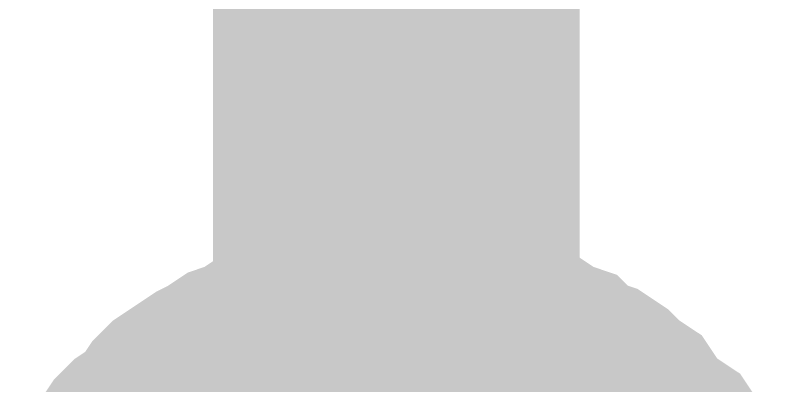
# Model space of a CAD drawing. Header units: inches. Extents: x 0 to 841, y 0 to 594.
# Drawn here: x 309.229 to 310.797, y 248.067 to 248.824 of the extents above; entities that cross this region are included whole.
import ezdxf

# ---------------------------------------------------------------- set-up
doc = ezdxf.new("R2010")
doc.units = ezdxf.units.IN
doc.layers.add('Sheet', color=255, linetype='Continuous')

msp = doc.modelspace()

# ---------------------------------------------------------------- linework, layer by layer
at = {"layer": 'Sheet'}
for points in [[(310.0076, 252.4972, 0.7493, 0.7493, 0), (310.0076, 247.5, 0.7493, 0.7493, 0)], [(309.3788, 247.9155, 0.2997, 0.2997, 0), (309.4012, 247.9492, 0.2997, 0.2997, 0), (309.4237, 247.9829, 0.2997, 0.2997, 0), (309.4461, 248.0053, 0.2997, 0.2997, 0), (309.4798, 248.0278, 0.2997, 0.2997, 0), (309.5023, 248.0615, 0.2997, 0.2997, 0), (309.5247, 248.0839, 0.2997, 0.2997, 0), (309.5584, 248.1064, 0.2997, 0.2997, 0), (309.5921, 248.1289, 0.2997, 0.2997, 0), (309.6146, 248.1401, 0.2997, 0.2997, 0), (309.6483, 248.1625, 0.2997, 0.2997, 0), (309.6819, 248.1738, 0.2997, 0.2997, 0), (309.7156, 248.1962, 0.2997, 0.2997, 0), (309.7493, 248.2075, 0.2997, 0.2997, 0), (309.783, 248.2187, 0.2997, 0.2997, 0), (309.8167, 248.2299, 0.2997, 0.2997, 0), (309.8504, 248.2412, 0.2997, 0.2997, 0), (309.8953, 248.2412, 0.2997, 0.2997, 0), (309.929, 248.2524, 0.2997, 0.2997, 0), (309.9739, 248.2524, 0.2997, 0.2997, 0), (310.0076, 248.2524, 0.2997, 0.2997, 0)], [(309.3788, 247.9155, 0.2997, 0.2997, 0), (309.4012, 247.9492, 0.2997, 0.2997, 0), (309.4237, 247.9829, 0.2997, 0.2997, 0), (309.4461, 248.0053, 0.2997, 0.2997, 0), (309.4798, 248.0278, 0.2997, 0.2997, 0), (309.5023, 248.0615, 0.2997, 0.2997, 0), (309.5247, 248.0839, 0.2997, 0.2997, 0), (309.5584, 248.1064, 0.2997, 0.2997, 0), (309.5921, 248.1289, 0.2997, 0.2997, 0), (309.6146, 248.1401, 0.2997, 0.2997, 0), (309.6483, 248.1625, 0.2997, 0.2997, 0), (309.6819, 248.1738, 0.2997, 0.2997, 0), (309.7156, 248.1962, 0.2997, 0.2997, 0), (309.7493, 248.2075, 0.2997, 0.2997, 0), (309.783, 248.2187, 0.2997, 0.2997, 0), (309.8167, 248.2299, 0.2997, 0.2997, 0), (309.8504, 248.2412, 0.2997, 0.2997, 0), (309.8953, 248.2412, 0.2997, 0.2997, 0), (309.929, 248.2524, 0.2997, 0.2997, 0), (309.9739, 248.2524, 0.2997, 0.2997, 0), (310.0076, 248.2524, 0.2997, 0.2997, 0)], [(310.0076, 248.2524, 0.2997, 0.2997, 0), (310.0076, 248.2524, 0.2997, 0.2997, 0)], [(310.0076, 248.2524, 0.2997, 0.2997, 0), (310.0525, 248.2524, 0.2997, 0.2997, 0), (310.0862, 248.2524, 0.2997, 0.2997, 0), (310.1199, 248.2412, 0.2997, 0.2997, 0), (310.1648, 248.2412, 0.2997, 0.2997, 0), (310.1985, 248.2299, 0.2997, 0.2997, 0), (310.2322, 248.2187, 0.2997, 0.2997, 0), (310.2771, 248.2075, 0.2997, 0.2997, 0), (310.3108, 248.1962, 0.2997, 0.2997, 0), (310.3445, 248.1738, 0.2997, 0.2997, 0), (310.3781, 248.1625, 0.2997, 0.2997, 0), (310.4006, 248.1401, 0.2997, 0.2997, 0), (310.4343, 248.1289, 0.2997, 0.2997, 0), (310.468, 248.1064, 0.2997, 0.2997, 0), (310.4904, 248.0839, 0.2997, 0.2997, 0), (310.5241, 248.0615, 0.2997, 0.2997, 0), (310.5466, 248.0278, 0.2997, 0.2997, 0), (310.569, 248.0053, 0.2997, 0.2997, 0), (310.6027, 247.9829, 0.2997, 0.2997, 0), (310.6252, 247.9492, 0.2997, 0.2997, 0), (310.6476, 247.9155, 0.2997, 0.2997, 0)], [(310.0076, 248.2524, 0.2997, 0.2997, 0), (310.0076, 248.2524, 0.2997, 0.2997, 0)], [(310.0076, 248.2524, 0.2997, 0.2997, 0), (310.0525, 248.2524, 0.2997, 0.2997, 0), (310.0862, 248.2524, 0.2997, 0.2997, 0), (310.1199, 248.2412, 0.2997, 0.2997, 0), (310.1648, 248.2412, 0.2997, 0.2997, 0), (310.1985, 248.2299, 0.2997, 0.2997, 0), (310.2322, 248.2187, 0.2997, 0.2997, 0), (310.2771, 248.2075, 0.2997, 0.2997, 0), (310.3108, 248.1962, 0.2997, 0.2997, 0), (310.3445, 248.1738, 0.2997, 0.2997, 0), (310.3781, 248.1625, 0.2997, 0.2997, 0), (310.4006, 248.1401, 0.2997, 0.2997, 0), (310.4343, 248.1289, 0.2997, 0.2997, 0), (310.468, 248.1064, 0.2997, 0.2997, 0), (310.4904, 248.0839, 0.2997, 0.2997, 0), (310.5241, 248.0615, 0.2997, 0.2997, 0), (310.5466, 248.0278, 0.2997, 0.2997, 0), (310.569, 248.0053, 0.2997, 0.2997, 0), (310.6027, 247.9829, 0.2997, 0.2997, 0), (310.6252, 247.9492, 0.2997, 0.2997, 0), (310.6476, 247.9155, 0.2997, 0.2997, 0)], [(309.4461, 248.0053, 0.0991, 0.0991, 0), (309.4798, 248.0278, 0.0991, 0.0991, 0), (309.5023, 248.0615, 0.0991, 0.0991, 0), (309.5247, 248.0839, 0.0991, 0.0991, 0), (309.5584, 248.1064, 0.0991, 0.0991, 0), (309.5921, 248.1289, 0.0991, 0.0991, 0), (309.6146, 248.1401, 0.0991, 0.0991, 0), (309.6483, 248.1625, 0.0991, 0.0991, 0), (309.6819, 248.1738, 0.0991, 0.0991, 0), (309.7156, 248.1962, 0.0991, 0.0991, 0), (309.7493, 248.2075, 0.0991, 0.0991, 0), (309.783, 248.2187, 0.0991, 0.0991, 0), (309.8167, 248.2299, 0.0991, 0.0991, 0), (309.8504, 248.2412, 0.0991, 0.0991, 0), (309.8953, 248.2412, 0.0991, 0.0991, 0), (309.929, 248.2524, 0.0991, 0.0991, 0), (309.9739, 248.2524, 0.0991, 0.0991, 0), (310.0076, 248.2524, 0.0991, 0.0991, 0)], [(309.4461, 248.0053, 0.0991, 0.0991, 0), (309.4798, 248.0278, 0.0991, 0.0991, 0), (309.5023, 248.0615, 0.0991, 0.0991, 0), (309.5247, 248.0839, 0.0991, 0.0991, 0), (309.5584, 248.1064, 0.0991, 0.0991, 0), (309.5921, 248.1289, 0.0991, 0.0991, 0), (309.6146, 248.1401, 0.0991, 0.0991, 0), (309.6483, 248.1625, 0.0991, 0.0991, 0), (309.6819, 248.1738, 0.0991, 0.0991, 0), (309.7156, 248.1962, 0.0991, 0.0991, 0), (309.7493, 248.2075, 0.0991, 0.0991, 0), (309.783, 248.2187, 0.0991, 0.0991, 0), (309.8167, 248.2299, 0.0991, 0.0991, 0), (309.8504, 248.2412, 0.0991, 0.0991, 0), (309.8953, 248.2412, 0.0991, 0.0991, 0), (309.929, 248.2524, 0.0991, 0.0991, 0), (309.9739, 248.2524, 0.0991, 0.0991, 0), (310.0076, 248.2524, 0.0991, 0.0991, 0)], [(310.0076, 248.2524, 0.0991, 0.0991, 0), (310.0076, 248.2524, 0.0991, 0.0991, 0)], [(310.0076, 248.2524, 0.0991, 0.0991, 0), (310.0525, 248.2524, 0.0991, 0.0991, 0), (310.0862, 248.2524, 0.0991, 0.0991, 0), (310.1199, 248.2412, 0.0991, 0.0991, 0), (310.1648, 248.2412, 0.0991, 0.0991, 0), (310.1985, 248.2299, 0.0991, 0.0991, 0), (310.2322, 248.2187, 0.0991, 0.0991, 0), (310.2771, 248.2075, 0.0991, 0.0991, 0), (310.3108, 248.1962, 0.0991, 0.0991, 0), (310.3445, 248.1738, 0.0991, 0.0991, 0), (310.3781, 248.1625, 0.0991, 0.0991, 0), (310.4006, 248.1401, 0.0991, 0.0991, 0), (310.4343, 248.1289, 0.0991, 0.0991, 0), (310.468, 248.1064, 0.0991, 0.0991, 0), (310.4904, 248.0839, 0.0991, 0.0991, 0), (310.5241, 248.0615, 0.0991, 0.0991, 0), (310.5466, 248.0278, 0.0991, 0.0991, 0), (310.569, 248.0053, 0.0991, 0.0991, 0)], [(310.0076, 248.2524, 0.0991, 0.0991, 0), (310.0076, 248.2524, 0.0991, 0.0991, 0)], [(310.0076, 248.2524, 0.0991, 0.0991, 0), (310.0525, 248.2524, 0.0991, 0.0991, 0), (310.0862, 248.2524, 0.0991, 0.0991, 0), (310.1199, 248.2412, 0.0991, 0.0991, 0), (310.1648, 248.2412, 0.0991, 0.0991, 0), (310.1985, 248.2299, 0.0991, 0.0991, 0), (310.2322, 248.2187, 0.0991, 0.0991, 0), (310.2771, 248.2075, 0.0991, 0.0991, 0), (310.3108, 248.1962, 0.0991, 0.0991, 0), (310.3445, 248.1738, 0.0991, 0.0991, 0), (310.3781, 248.1625, 0.0991, 0.0991, 0), (310.4006, 248.1401, 0.0991, 0.0991, 0), (310.4343, 248.1289, 0.0991, 0.0991, 0), (310.468, 248.1064, 0.0991, 0.0991, 0), (310.4904, 248.0839, 0.0991, 0.0991, 0), (310.5241, 248.0615, 0.0991, 0.0991, 0), (310.5466, 248.0278, 0.0991, 0.0991, 0), (310.569, 248.0053, 0.0991, 0.0991, 0)], [(309.7269, 247.9155, 0.2997, 0.2997, 0), (309.7493, 247.938, 0.2997, 0.2997, 0), (309.7605, 247.9492, 0.2997, 0.2997, 0), (309.783, 247.9604, 0.2997, 0.2997, 0), (309.8055, 247.9604, 0.2997, 0.2997, 0), (309.8279, 247.9716, 0.2997, 0.2997, 0), (309.8616, 247.9829, 0.2997, 0.2997, 0), (309.8841, 247.9941, 0.2997, 0.2997, 0), (309.9065, 247.9941, 0.2997, 0.2997, 0), (309.929, 247.9941, 0.2997, 0.2997, 0), (309.9514, 248.0053, 0.2997, 0.2997, 0), (309.9851, 248.0053, 0.2997, 0.2997, 0), (310.0076, 248.0053, 0.2997, 0.2997, 0)], [(309.7269, 247.9155, 0.2997, 0.2997, 0), (309.7493, 247.938, 0.2997, 0.2997, 0), (309.7605, 247.9492, 0.2997, 0.2997, 0), (309.783, 247.9604, 0.2997, 0.2997, 0), (309.8055, 247.9604, 0.2997, 0.2997, 0), (309.8279, 247.9716, 0.2997, 0.2997, 0), (309.8616, 247.9829, 0.2997, 0.2997, 0), (309.8841, 247.9941, 0.2997, 0.2997, 0), (309.9065, 247.9941, 0.2997, 0.2997, 0), (309.929, 247.9941, 0.2997, 0.2997, 0), (309.9514, 248.0053, 0.2997, 0.2997, 0), (309.9851, 248.0053, 0.2997, 0.2997, 0), (310.0076, 248.0053, 0.2997, 0.2997, 0)], [(310.0076, 248.0053, 0.2997, 0.2997, 0), (310.0076, 248.0053, 0.2997, 0.2997, 0)], [(310.0076, 248.0053, 0.2997, 0.2997, 0), (310.03, 248.0053, 0.2997, 0.2997, 0), (310.0637, 248.0053, 0.2997, 0.2997, 0), (310.0862, 247.9941, 0.2997, 0.2997, 0), (310.1086, 247.9941, 0.2997, 0.2997, 0), (310.1311, 247.9941, 0.2997, 0.2997, 0), (310.1648, 247.9829, 0.2997, 0.2997, 0), (310.1872, 247.9716, 0.2997, 0.2997, 0), (310.2097, 247.9604, 0.2997, 0.2997, 0), (310.2322, 247.9604, 0.2997, 0.2997, 0), (310.2546, 247.9492, 0.2997, 0.2997, 0), (310.2771, 247.938, 0.2997, 0.2997, 0), (310.2995, 247.9155, 0.2997, 0.2997, 0)], [(310.0076, 248.0053, 0.2997, 0.2997, 0), (310.0076, 248.0053, 0.2997, 0.2997, 0)], [(310.0076, 248.0053, 0.2997, 0.2997, 0), (310.03, 248.0053, 0.2997, 0.2997, 0), (310.0637, 248.0053, 0.2997, 0.2997, 0), (310.0862, 247.9941, 0.2997, 0.2997, 0), (310.1086, 247.9941, 0.2997, 0.2997, 0), (310.1311, 247.9941, 0.2997, 0.2997, 0), (310.1648, 247.9829, 0.2997, 0.2997, 0), (310.1872, 247.9716, 0.2997, 0.2997, 0), (310.2097, 247.9604, 0.2997, 0.2997, 0), (310.2322, 247.9604, 0.2997, 0.2997, 0), (310.2546, 247.9492, 0.2997, 0.2997, 0), (310.2771, 247.938, 0.2997, 0.2997, 0), (310.2995, 247.9155, 0.2997, 0.2997, 0)]]:
    msp.add_lwpolyline(points, format="xyseb", dxfattribs=at)

doc.saveas('drawing.dxf')
